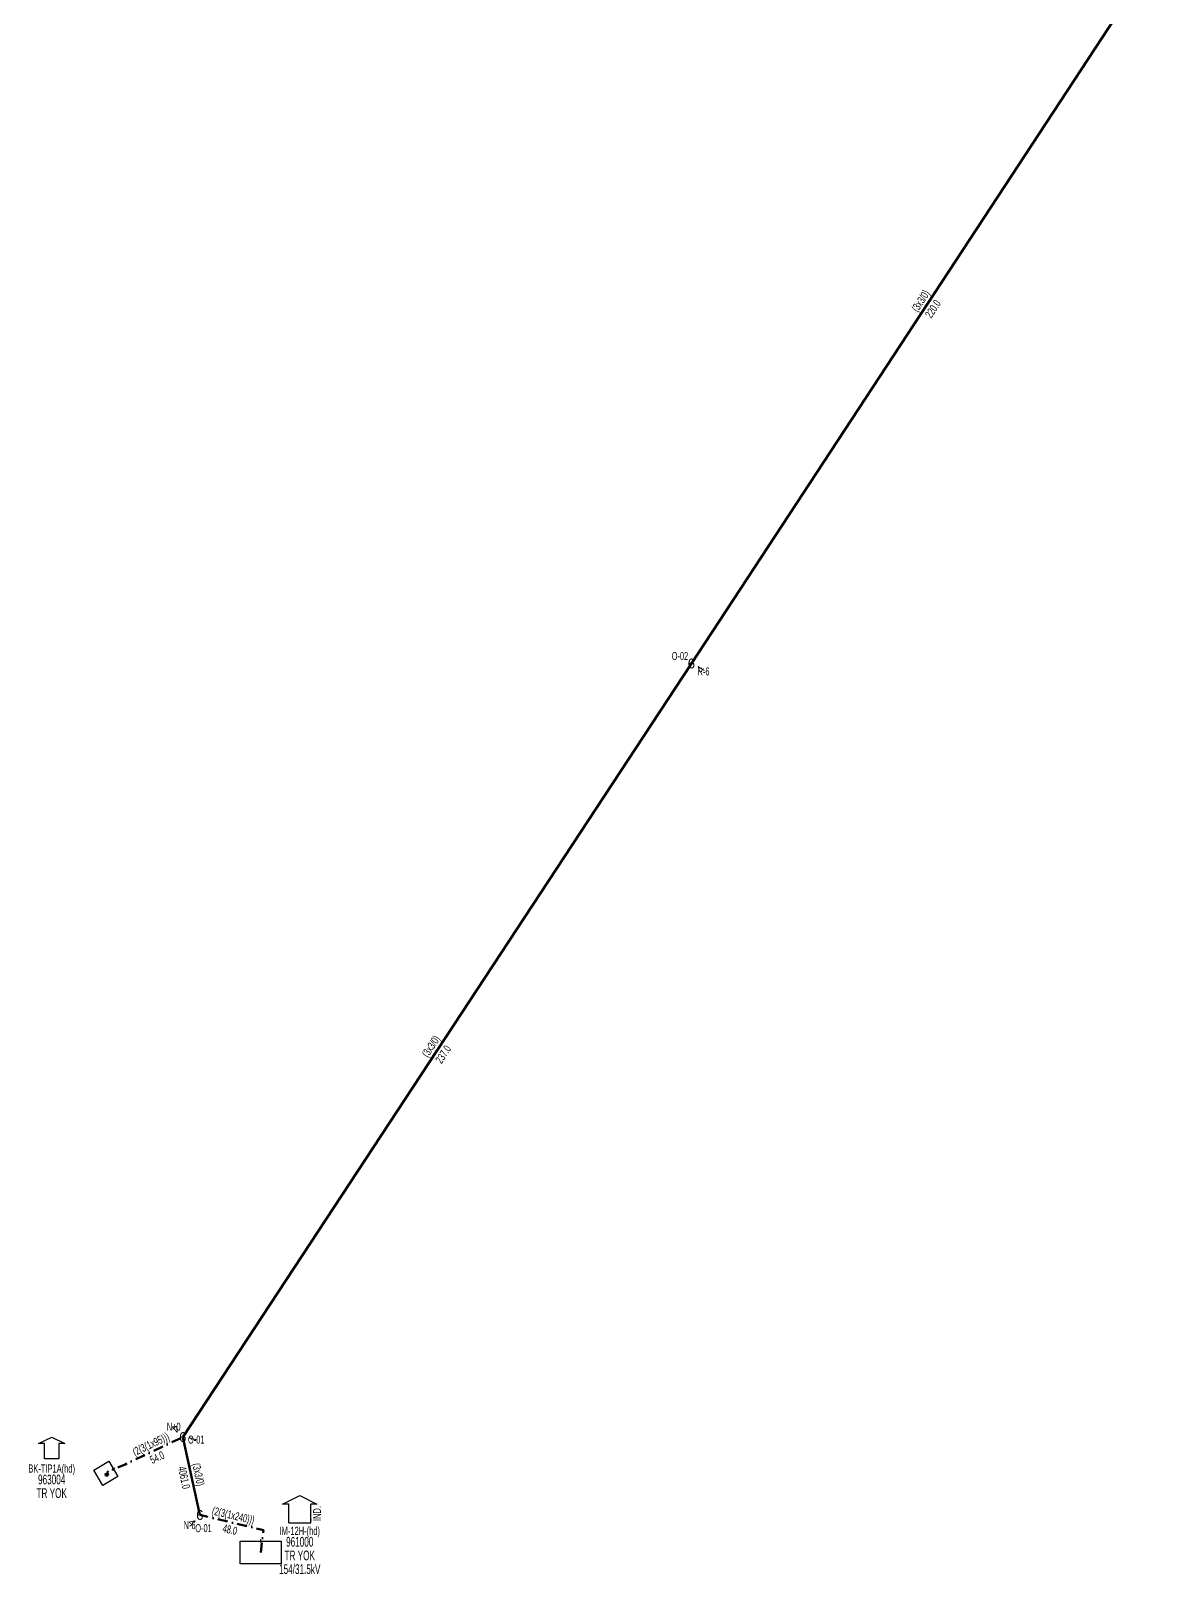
# Model space of a CAD drawing. Header units: millimetres. Extents: x 547575 to 550077, y 4149016 to 4153735.
# Drawn here: x 549301.8 to 549591.6, y 4149015.7 to 4149411.1 of the extents above; entities that cross this region are included whole.
import ezdxf
from ezdxf.enums import TextEntityAlignment as Align

# ---------------------------------------------------------------- set-up
doc = ezdxf.new("R2010")
doc.units = ezdxf.units.MM
doc.linetypes.add('DASHDOT', pattern=[5, 2.5, -1.25, 0, -1.25])
for name, color, linetype, lineweight in [('DIREK_ENH_MEVCUT', 6, 'Continuous', 25), ('HAT_ENH_HAVAI_MEVCUT', 6, 'Continuous', 70), ('HAT_OG_YERALTI_MEVCUT', 48, 'DASHDOT', 70), ('TRAFO_MEVCUT', 5, 'Continuous', 30)]:
    doc.layers.add(name, color=color, linetype=linetype, lineweight=lineweight)
doc.styles.add('Direk', font='B_CAD')
doc.styles.get("Standard").update_dxf_attribs({"font": 'Arial'})

# ---------------------------------------------------------------- blocks, each defined once
blk = doc.blocks.new('MEV_BINA_KARE')
at = {"layer": 'TRAFO_MEVCUT', "linetype": 'Continuous'}
for p, q in [((-2.25, -2.25), (-2.25, 2.25)), ((-2.25, 2.25), (2.25, 2.25)), ((0, 1.8), (0, 2.7)), ((2.25, 2.25), (2.25, -2.25)), ((2.25, -2.25), (-2.25, -2.25))]:
    blk.add_line(p, q, dxfattribs=at)
blk = doc.blocks.new('MEV_BETKOSK')
at = {"layer": 'TRAFO_MEVCUT', "linetype": 'Continuous'}
for p, q in [((-3.4, 2), (0, 3.6)), ((-1.8, 2), (-3.4, 2)), ((-1.8, -2), (-1.8, 2)), ((0, 3.6), (3.4, 2)), ((3.4, 2), (1.8, 2)), ((1.8, 2), (1.8, -2)), ((1.8, -2), (-1.8, -2))]:
    blk.add_line(p, q, dxfattribs=at)
blk = doc.blocks.new('MEV_INDMERK_KARE')
at = {"layer": 'TRAFO_MEVCUT', "linetype": 'Continuous'}
for p, q in [((-5.268651, -2.925), (-5.268651, 2.925)), ((-5.268651, 2.925), (5.268651, 2.925)), ((0, 2.535), (0, 3.315)), ((5.268651, 2.925), (5.268651, -2.925)), ((5.268651, -2.925), (-5.268651, -2.925))]:
    blk.add_line(p, q, dxfattribs=at)
blk = doc.blocks.new('MEV_INDMERK')
at = {"layer": 'TRAFO_MEVCUT', "linetype": 'Continuous'}
for p, q in [((-4.4, 2.4), (0, 4.6)), ((0, 4.6), (4.4, 2.4)), ((-2.8, 2.4), (-4.4, 2.4)), ((-2.8, -2.4), (-2.8, 2.4)), ((4.4, 2.4), (2.8, 2.4)), ((2.8, -2.4), (2.8, 2.4)), ((-2.8, -2.4), (2.8, -2.4))]:
    blk.add_line(p, q, dxfattribs=at)
at = {"layer": 'TRAFO_MEVCUT', "linetype": 'Continuous', "width": 0.6}
blk.add_text('İND.', height=2, rotation=90, dxfattribs=at).set_placement((5.417363, -0.010583), align=Align.CENTER)

msp = doc.modelspace()

# ---------------------------------------------------------------- linework, layer by layer
at = {"layer": 'HAT_ENH_HAVAI_MEVCUT'}
for p, q in [((549591.628, 4149432.793), (549471.037294, 4149249.004383)), ((549471.037294, 4149249.004383), (549340.749, 4149050.777)), ((549340.749, 4149050.777), (549345.118212, 4149030.827476))]:
    msp.add_line(p, q, dxfattribs=at)
at = {"layer": 'HAT_OG_YERALTI_MEVCUT', "flags": 128}
for points in [[(549321.051432, 4149041.50114), (549320.924116, 4149040.978129), (549321.598207, 4149040.911552), (549321.431765, 4149041.568999), (549321.473376, 4149041.918528), (549325.96732, 4149043.774361), (549340.749, 4149050.777)], [(549360.709, 4149021.205), (549361.405859, 4149026.969819), (549345.118212, 4149030.827476)]]:
    msp.add_lwpolyline(points, dxfattribs=at)

# ---------------------------------------------------------------- block references
at = {"layer": 'TRAFO_MEVCUT'}
for name, p in [('MEV_BETKOSK', (549307.166158, 4149047.175217)), ('MEV_INDMERK', (549370.709, 4149031.205)), ('MEV_INDMERK_KARE', (549360.709, 4149021.205))]:
    msp.add_blockref(name, p, dxfattribs=at)
at = {"layer": 'TRAFO_MEVCUT', "rotation": 300.849241}
msp.add_blockref('MEV_BINA_KARE', (549321.051432, 4149041.50114), dxfattribs=at)

# ---------------------------------------------------------------- texts
at = {"layer": 'DIREK_ENH_MEVCUT', "width": 0.53}
for s, p in [('O-02', (549468.111733, 4149250.925606)), ('R-6', (549474.151189, 4149246.959481)), ('N+0', (549338.418101, 4149053.456829)), ('O-01', (549344.190603, 4149050.140314)), ('N-6', (549342.486338, 4149028.239841)), ('O-01', (549346.059127, 4149027.456322))]:
    msp.add_text(s, height=2.05, dxfattribs=at).set_placement(p, align=Align.MIDDLE_CENTER)
at = {"layer": 'DIREK_ENH_MEVCUT', "style": 'Direk'}
for p in [(549471.037294, 4149249.004383), (549340.749, 4149050.777), (549345.118212, 4149030.827476)]:
    msp.add_text('6', height=2.5, dxfattribs=at).set_placement(p, align=Align.MIDDLE_CENTER)
at = {"layer": 'DIREK_ENH_MEVCUT', "color": 32, "style": 'Direk'}
for s, rotation, p in [('4', 416.707001, (549473.377742, 4149247.467405)), ('4', 221.016543, (549338.911425, 4149052.889656)), ('f', 439.518946, (549343.502282, 4149050.267651)), ('4', 314.514384, (549343.121603, 4149028.864428))]:
    msp.add_text(s, height=2, rotation=rotation, dxfattribs=at).set_placement(p, align=Align.MIDDLE_CENTER)
at = {"layer": 'HAT_ENH_HAVAI_MEVCUT', "lineweight": 30, "width": 0.53}
for rotation, p in [(416.729595, (549530.62197, 4149341.364994, 274735.518647)), (416.684407, (549405.182838, 4149150.357554, 274670.3745)), (282.353485, (549343.763925, 4149040.984089, 274672.559106))]:
    msp.add_text('(3x3/0)', height=2.05, rotation=rotation, dxfattribs=at).set_placement(p, align=Align.CENTER)
for s, rotation, p in [('220.0', 416.729595, (549532.043324, 4149340.432389, 274735.518647)), ('237.0', 416.684407, (549406.603456, 4149149.423829, 274670.3745)), ('4061.0', 282.353485, (549342.103287, 4149040.620387, 274672.559106))]:
    msp.add_text(s, height=2.05, rotation=rotation, dxfattribs=at).set_placement(p, align=Align.TOP_CENTER)
at = {"layer": 'HAT_OG_YERALTI_MEVCUT', "lineweight": 30, "width": 0.53}
for s, rotation, p in [('(2(3(1x95)))', 25.348679, (549332.994253, 4149048.043842)), ('(2(3(1x240)))', 346.675282, (549353.457935, 4149029.725765))]:
    msp.add_text(s, height=2.05, rotation=rotation, dxfattribs=at).set_placement(p, align=Align.CENTER)
for s, rotation, p in [('54.0', 25.348679, (549333.722067, 4149046.507519)), ('48.0', 346.675282, (549353.066136, 4149028.07153))]:
    msp.add_text(s, height=2.05, rotation=rotation, dxfattribs=at).set_placement(p, align=Align.TOP_CENTER)
at = {"layer": 'TRAFO_MEVCUT', "width": 0.6}
for s, height, p in [('BK-TIP1A(hd)', 2.1, (549307.166158, 4149041.675217)), ('TR YOK', 2.5, (549307.166158, 4149035.175217)), ('963004', 2.5, (549307.166158, 4149038.675217)), ('IM-12H-(hd)', 2.1, (549370.709, 4149025.705)), ('961000', 2.5, (549370.709, 4149022.705)), ('154/31.5kV', 2.5, (549370.709, 4149015.705)), ('TR YOK', 2.5, (549370.709, 4149019.205))]:
    msp.add_text(s, height=height, dxfattribs=at).set_placement(p, align=Align.CENTER)

doc.saveas('drawing.dxf')
